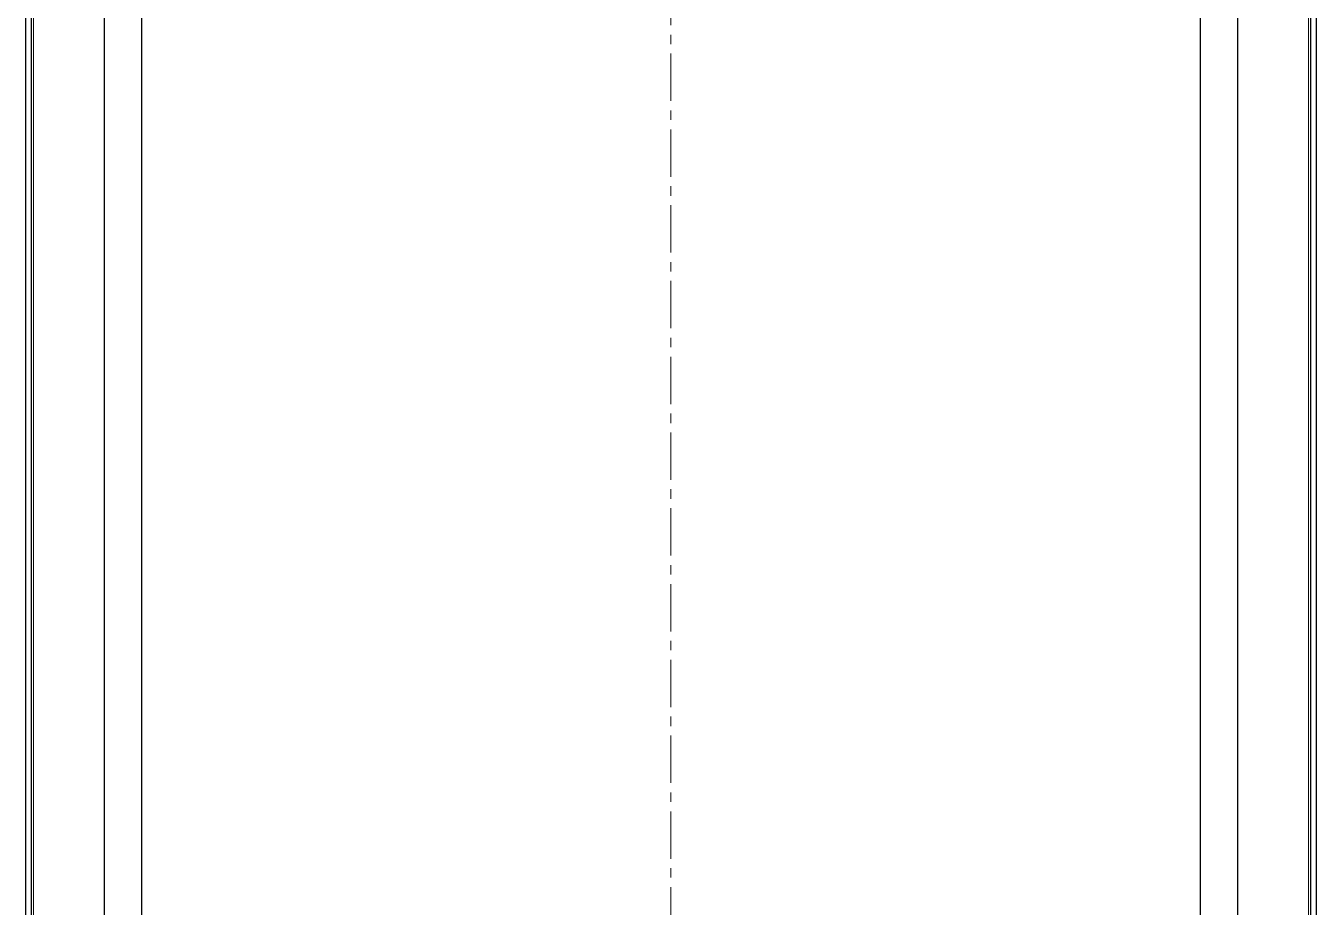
# Model space of a CAD drawing. Header units: millimetres. Extents: x 162 to 1298, y -979 to 1409.
# Drawn here: x 952.2 to 1298.2, y 823.3 to 1059.7 of the extents above; entities that cross this region are included whole.
import ezdxf

# ---------------------------------------------------------------- set-up
doc = ezdxf.new("R2010")
doc.units = ezdxf.units.MM
doc.linetypes.add('CENTERX2', pattern=[20.32, 12.7, -2.54, 2.54, -2.54])
doc.layers.add('FORMAT', color=7, linetype='Continuous')

msp = doc.modelspace()

# ---------------------------------------------------------------- linework, layer by layer
at = {"color": 7, "linetype": 'Continuous', "lineweight": 25}
for p, q in [((952.15, -866.95), (952.15, 1294.05)), ((953.65, -866.95), (953.65, 1294.05)), ((1296.65, 1294.05), (1296.65, -866.95)), ((1298.15, 1294.05), (1298.15, -866.95)), ((983.15, 1263.05), (983.15, -835.95)), ((1267.15, -835.95), (1267.15, 1263.05)), ((973.15, 1213.55), (973.15, 538.55)), ((1277.15, 538.55), (1277.15, 1213.55))]:
    msp.add_line(p, q, dxfattribs=at)
at = {"color": 8, "linetype": 'Continuous', "lineweight": 18}
for p, q in [((954.25, -864.85), (954.25, 1291.95)), ((1296.05, 1291.95), (1296.05, -864.85))]:
    msp.add_line(p, q, dxfattribs=at)
at = {"layer": 'FORMAT', "linetype": 'CENTERX2', "lineweight": 18}
msp.add_line((1125.15, 1296.05), (1125.15, -868.95), dxfattribs=at)

doc.saveas('drawing.dxf')
